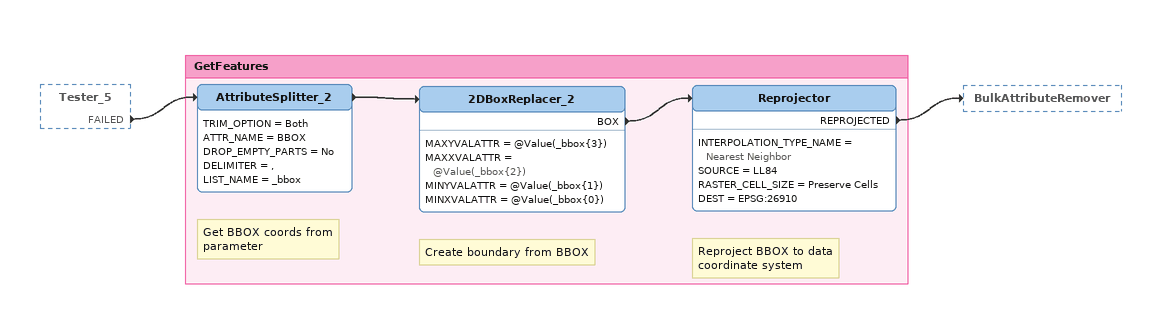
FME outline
Tester_5 [outside]
    FAILED -> AttributeSplitter_2

Bookmark: GetFeatures
Note: Get BBOX coords from parameter
AttributeSplitter_2
    TRIM_OPTION = Both
    ATTR_NAME = BBOX
    DROP_EMPTY_PARTS = No
    DELIMITER = ,
    LIST_NAME = _bbox
    -> 2DBoxReplacer_2
Note: Create boundary from BBOX
2DBoxReplacer_2
    MAXYVALATTR = @Value(_bbox{3})
    MAXXVALATTR = @Value(_bbox{2})
    MINYVALATTR = @Value(_bbox{1})
    MINXVALATTR = @Value(_bbox{0})
    BOX -> Reprojector
Note: Reproject BBOX to data coordinate system
Reprojector
    INTERPOLATION_TYPE_NAME = Nearest Neighbor
    SOURCE = LL84
    RASTER_CELL_SIZE = Preserve Cells
    DEST = EPSG:26910
    REPROJECTED -> BulkAttributeRemover
